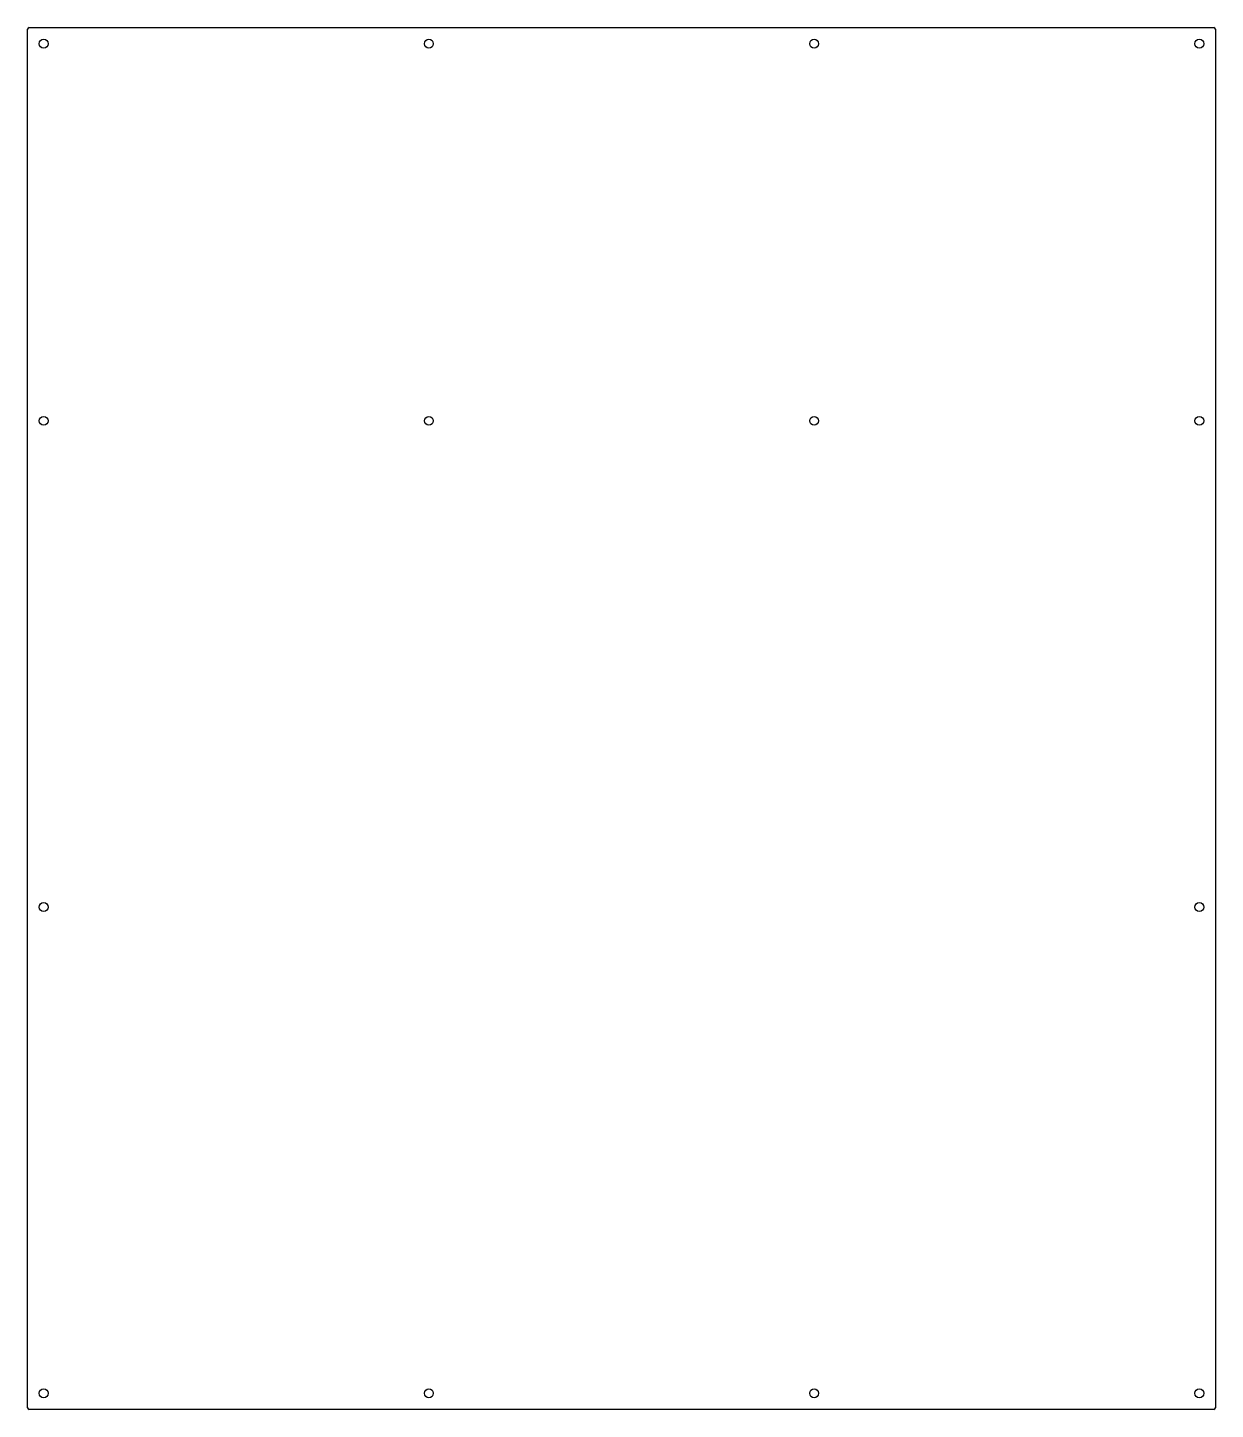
# Model space of a CAD drawing. Header units: millimetres. Extents: x -370 to 370, y -430 to 430.
import ezdxf

# ---------------------------------------------------------------- set-up
doc = ezdxf.new("R2010")
doc.units = ezdxf.units.MM

msp = doc.modelspace()

# ---------------------------------------------------------------- linework, layer by layer
at = {"color": 7, "linetype": 'Continuous', "lineweight": 25}
for p, q in [((-369, 430.5), (369, 430.5)), ((-370, -429.5), (-370, 429.5)), ((370, 429.5), (370, -429.5)), ((369, -430.5), (-369, -430.5))]:
    msp.add_line(p, q, dxfattribs=at)
for centre in [(-360, 420.5), (-120, 420.5), (120, 420.5), (360, 420.5), (-360, 185.5), (-120, 185.5), (120, 185.5), (360, 185.5), (-360, -117.5), (360, -117.5), (-360, -420.5), (-120, -420.5), (120, -420.5), (360, -420.5)]:
    msp.add_circle(centre, 2.75, dxfattribs=at)
for centre, start, end in [((-369, 429.5), 90, 180), ((369, 429.5), 0, 90), ((-369, -429.5), 180, 270), ((369, -429.5), 270, 0)]:
    msp.add_arc(centre, 1, start, end, dxfattribs=at)

doc.saveas('drawing.dxf')
